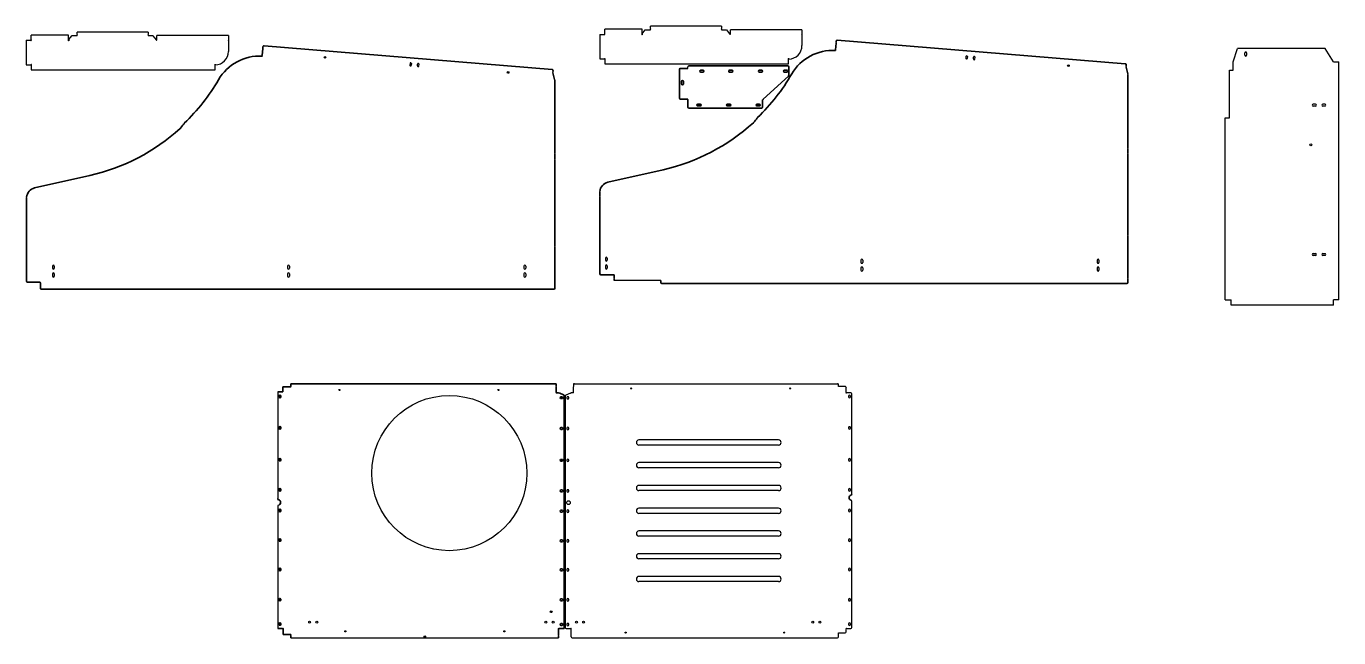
# Model space of a CAD drawing. Header units: millimetres. Extents: x 8168 to 21819, y -26546 to -22890.
# Drawn here: x 8168 to 14516, y -26142 to -23188 of the extents above; entities that cross this region are included whole.
import ezdxf

# ---------------------------------------------------------------- set-up
doc = ezdxf.new("R2010")
doc.units = ezdxf.units.MM
doc.layers.add('visible', color=7, linetype='Continuous', lineweight=35)

msp = doc.modelspace()

# ---------------------------------------------------------------- linework, layer by layer
at = {"color": 2, "linetype": 'Continuous', "lineweight": 25}
for p, q in [((8372.4, -23230.5), (8192, -23230.6)), ((8192, -23253.5), (8192, -23230.6)), ((8372.4, -23252.5), (8372.4, -23230.5)), ((8373.6, -23252.1), (8388.3, -23233.5)), ((8388.3, -23233.5), (8388.7, -23233.2)), ((8389.9, -23232.7), (8413.9, -23232.7)), ((8757, -23215.8), (8413.9, -23215.8)), ((8413.9, -23227.1), (8413.9, -23215.8)), ((8413.9, -23232.7), (8413.9, -23230.3)), ((8757, -23215.8), (8757, -23227.1)), ((8757, -23230.3), (8757, -23232.7)), ((8757, -23232.7), (8779.2, -23232.7)), ((8780.3, -23233.2), (8780.7, -23233.5)), ((8780.7, -23233.5), (8795.7, -23252.5)), ((9146, -23232.2), (8799.7, -23232.2)), ((8799.7, -23254.1), (8799.7, -23232.2)), ((9146, -23232.2), (9146, -23254.1)), ((10941.7, -23226.6), (10963.7, -23226.6)), ((10941.7, -23226.6), (10941.7, -23345.2)), ((10941.7, -23226.6), (10963.7, -23226.6)), ((10941.7, -23226.6), (10941.7, -23345.2)), ((11146.3, -23202.3), (10966, -23202.3)), ((10966, -23225.3), (10966, -23202.3)), ((11146.3, -23202.3), (10966, -23202.3)), ((10966, -23225.3), (10966, -23202.3)), ((11146.3, -23224.3), (11146.3, -23202.3)), ((11146.3, -23224.3), (11146.3, -23202.3)), ((11146.3, -23229.3), (11146.3, -23227.3)), ((11146.3, -23229.3), (11146.3, -23227.3)), ((11147.5, -23229.3), (11146.3, -23229.3)), ((11147.5, -23229.3), (11146.3, -23229.3)), ((11147.5, -23223.9), (11162.3, -23205.3)), ((11147.5, -23223.9), (11162.3, -23205.3)), ((11147.5, -23223.9), (11147.5, -23229.3)), ((11147.5, -23223.9), (11147.5, -23229.3)), ((11162.3, -23205.3), (11162.7, -23204.9)), ((11162.3, -23205.3), (11162.7, -23204.9)), ((11163.8, -23204.5), (11187.9, -23204.5)), ((11163.8, -23204.5), (11187.9, -23204.5)), ((11531, -23187.6), (11187.9, -23187.6)), ((11187.9, -23198.9), (11187.9, -23187.6)), ((11531, -23187.6), (11187.9, -23187.6)), ((11187.9, -23198.9), (11187.9, -23187.6)), ((11187.9, -23204.5), (11187.9, -23202.1)), ((11187.9, -23204.5), (11187.9, -23202.1)), ((11531, -23187.6), (11531, -23198.9)), ((11531, -23187.6), (11531, -23198.9)), ((11531, -23202.1), (11531, -23204.5)), ((11531, -23202.1), (11531, -23204.5)), ((11531, -23204.5), (11553.1, -23204.5)), ((11531, -23204.5), (11553.1, -23204.5)), ((11554.3, -23204.9), (11554.6, -23205.3)), ((11554.3, -23204.9), (11554.6, -23205.3)), ((11554.6, -23205.3), (11569.6, -23224.3)), ((11554.6, -23205.3), (11569.6, -23224.3)), ((11919.9, -23204), (11573.6, -23204)), ((11573.6, -23225.9), (11573.6, -23204)), ((11919.9, -23204), (11573.6, -23204)), ((11573.6, -23225.9), (11573.6, -23204)), ((11919.9, -23204), (11919.9, -23225.9)), ((11919.9, -23204), (11919.9, -23225.9)), ((11919.9, -23225.9), (11919.9, -23225.9)), ((11919.9, -23225.9), (11919.9, -23225.9)), ((11919.9, -23228.9), (11919.9, -23280.8)), ((11919.9, -23228.9), (11919.9, -23280.8)), ((8167.8, -23254.8), (8189.7, -23254.8)), ((8167.8, -23254.8), (8167.8, -23373.4)), ((8372.4, -23257.5), (8372.4, -23255.5)), ((8373.6, -23257.5), (8372.4, -23257.5)), ((8373.6, -23252.1), (8373.6, -23257.5)), ((9146, -23254.1), (9146, -23254.1)), ((9146, -23257.1), (9146, -23309)), ((10941.7, -23345.2), (10964.7, -23345.2)), ((10941.7, -23345.2), (10964.7, -23345.2)), ((10966, -23347.4), (10966, -23369.4)), ((10966, -23347.4), (10966, -23369.4)), ((11854.9, -23344.4), (11854.9, -23342.5)), ((11854.9, -23342.5), (11855.7, -23342.5)), ((11854.9, -23344.4), (11854.9, -23342.5)), ((11854.9, -23342.5), (11855.7, -23342.5)), ((11854.9, -23369.4), (11854.9, -23347.4)), ((11854.9, -23369.4), (11854.9, -23347.4)), ((11855.7, -23342.5), (11855.7, -23345.9)), ((11855.7, -23342.5), (11855.7, -23345.9)), ((8167.8, -23373.4), (8190.7, -23373.4)), ((8192, -23375.7), (8192, -23397.6)), ((8192, -23397.6), (9081, -23397.6)), ((9081, -23372.7), (9081, -23370.7)), ((9081, -23370.7), (9081.8, -23370.7)), ((9081, -23397.6), (9081, -23375.7)), ((9081.8, -23370.7), (9081.8, -23374.1)), ((10966, -23369.4), (11854.9, -23369.4)), ((10966, -23369.4), (11854.9, -23369.4))]:
    msp.add_line(p, q, dxfattribs=at)
at = {"color": 3}
for p, q in [((8413.9, -23227.1), (8415.5, -23228.7)), ((8415.5, -23228.7), (8413.9, -23230.3)), ((8757, -23227.1), (8755.4, -23228.7)), ((8755.4, -23228.7), (8757, -23230.3)), ((11187.9, -23198.9), (11189.5, -23200.5)), ((11187.9, -23198.9), (11189.5, -23200.5)), ((11189.5, -23200.5), (11187.9, -23202.1)), ((11189.5, -23200.5), (11187.9, -23202.1)), ((11531, -23198.9), (11529.4, -23200.5)), ((11531, -23198.9), (11529.4, -23200.5)), ((11529.4, -23200.5), (11531, -23202.1)), ((11529.4, -23200.5), (11531, -23202.1)), ((9313.5, -23295.8), (9311.9, -23297.1)), ((9312.2, -23294.2), (9313.5, -23295.8)), ((12086.3, -23268), (12084.7, -23269.3)), ((12085, -23266.4), (12086.3, -23268)), ((9309.1, -23331.4), (9310.7, -23330)), ((9310.7, -23330), (9309.4, -23328.5)), ((12081.9, -23303.6), (12083.5, -23302.2)), ((12083.5, -23302.2), (12082.1, -23300.7)), ((12720.4, -23334.4), (12719.1, -23342.8)), ((10031.1, -23367.9), (10029.8, -23376.3)), ((10715.2, -23409.5), (10713.6, -23410.8)), ((10713.6, -23410.8), (10715, -23412.5)), ((13488, -23381.7), (13486.4, -23383)), ((13486.4, -23383), (13487.7, -23384.7)), ((13496.4, -23417), (13495.3, -23418.3)), ((13495.3, -23418.3), (13496.6, -23419.9)), ((10723.6, -23444.8), (10722.5, -23446.1)), ((10722.5, -23446.1), (10723.9, -23447.7)), ((8914.9, -23680.5), (8912.1, -23681.2)), ((8914.5, -23679.5), (8914.9, -23680.5)), ((8932.9, -23657.4), (8930.6, -23658.5)), ((8932.4, -23656.1), (8932.9, -23657.4)), ((11687.7, -23652.7), (11684.9, -23653.4)), ((11687.3, -23651.7), (11687.7, -23652.7)), ((11705.7, -23629.6), (11703.3, -23630.7)), ((11705.2, -23628.3), (11705.7, -23629.6)), ((10723.8, -23803.1), (10722.3, -23804.5)), ((10722.3, -23804.5), (10723.8, -23806.1)), ((13496.6, -23775.3), (13495.1, -23776.7)), ((13495.1, -23776.7), (13496.6, -23778.3)), ((13496.6, -23799.9), (13495.1, -23801.3)), ((13495.1, -23801.3), (13496.7, -23802.9)), ((10723.8, -23827.7), (10722.4, -23829.1)), ((10722.4, -23829.1), (10723.9, -23830.7)), ((10942.3, -23989.1), (10943.9, -23987.7)), ((10943.9, -23987.7), (10942.4, -23986.1)), ((8168.9, -24041.4), (8170.5, -24040)), ((8170.5, -24040), (8169, -24038.4)), ((8169.5, -24016.9), (8171.1, -24015.5)), ((8171.1, -24015.5), (8169.6, -24013.9)), ((10941.7, -24013.6), (10943.2, -24012.2)), ((10943.2, -24012.2), (10941.8, -24010.6)), ((10723.9, -24223.8), (10722.4, -24225.2)), ((10722.4, -24225.2), (10723.9, -24226.8)), ((10723.9, -24248.4), (10722.4, -24249.8)), ((10722.4, -24249.8), (10723.9, -24251.4)), ((13496.7, -24196), (13495.2, -24197.4)), ((13495.2, -24197.4), (13496.7, -24199)), ((13496.7, -24220.6), (13495.2, -24222)), ((13495.2, -24222), (13496.7, -24223.6)), ((8238.4, -24434.7), (8236.9, -24433.2)), ((8236.9, -24436.2), (8238.4, -24434.7)), ((10722.4, -24434.7), (10723.9, -24433.2)), ((10723.9, -24436.2), (10722.4, -24434.7)), ((13495.2, -24406.9), (13496.7, -24405.4)), ((13496.7, -24408.4), (13495.2, -24406.9))]:
    msp.add_line(p, q, dxfattribs=at)
for p, q in [((14006.5, -23360.1), (14026.5, -23295.1)), ((14451.5, -23295.1), (14026.5, -23295.1)), ((14491.5, -23360.1), (14451.5, -23295.1)), ((14006.5, -23400.1), (14006.5, -23360.1)), ((14491.5, -23360.1), (14516.5, -23360.1)), ((14516.5, -24510.1), (14516.5, -23360.1)), ((11368.2, -23390.9), (11368.2, -23382.9)), ((11854.2, -23390.9), (11855.7, -23389.4)), ((11854.2, -23390.9), (11855.7, -23392.4)), ((13988.5, -23630.1), (13988.5, -23400.1)), ((13988.5, -23400.1), (14006.5, -23400.1)), ((11368.7, -23540.9), (11370.2, -23542.4)), ((11370.2, -23542.4), (11368.7, -23543.9)), ((11731.8, -23541.3), (11729.3, -23542.4)), ((11729.3, -23542.4), (11729.8, -23543.5)), ((13966.5, -24510.1), (13966.5, -23630.1)), ((13966.5, -23630.1), (13988.5, -23630.1)), ((10969.2, -24307.5), (10969.2, -24318.5)), ((10969.2, -24307.5), (10969.2, -24318.5)), ((10978.2, -24307.5), (10978.2, -24318.5)), ((10978.2, -24307.5), (10978.2, -24318.5)), ((8294.4, -24346.2), (8294.4, -24357.2)), ((8303.4, -24346.2), (8303.4, -24357.2)), ((9431.9, -24346.2), (9431.9, -24357.2)), ((9440.9, -24346.2), (9440.9, -24357.2)), ((10574.9, -24346.2), (10574.9, -24357.2)), ((10583.9, -24346.2), (10583.9, -24357.2)), ((10969.2, -24345.5), (10969.2, -24356.5)), ((10969.2, -24345.5), (10969.2, -24356.5)), ((10978.2, -24345.5), (10978.2, -24356.5)), ((10978.2, -24345.5), (10978.2, -24356.5)), ((12204.7, -24317.5), (12204.7, -24328.5)), ((12204.7, -24317.5), (12204.7, -24328.5)), ((12204.7, -24355.5), (12204.7, -24366.5)), ((12204.7, -24355.5), (12204.7, -24366.5)), ((12213.7, -24317.5), (12213.7, -24328.5)), ((12213.7, -24317.5), (12213.7, -24328.5)), ((12213.7, -24355.5), (12213.7, -24366.5)), ((12213.7, -24355.5), (12213.7, -24366.5)), ((13347.7, -24317.5), (13347.7, -24328.5)), ((13347.7, -24317.5), (13347.7, -24328.5)), ((13347.7, -24355.5), (13347.7, -24366.5)), ((13347.7, -24355.5), (13347.7, -24366.5)), ((13356.7, -24317.5), (13356.7, -24328.5)), ((13356.7, -24317.5), (13356.7, -24328.5)), ((13356.7, -24355.5), (13356.7, -24366.5)), ((13356.7, -24355.5), (13356.7, -24366.5)), ((8294.4, -24384.2), (8294.4, -24395.2)), ((8303.4, -24384.2), (8303.4, -24395.2)), ((9431.9, -24384.2), (9431.9, -24395.2)), ((9440.9, -24384.2), (9440.9, -24395.2)), ((10574.9, -24384.2), (10574.9, -24395.2)), ((10583.9, -24384.2), (10583.9, -24395.2)), ((11013.2, -24406.8), (11011.7, -24405.3)), ((11011.7, -24408.3), (11013.2, -24406.8)), ((11236.7, -24415.5), (11011.7, -24415.5)), ((13966.5, -24510.1), (13996.5, -24510.1)), ((13996.5, -24535.1), (13996.5, -24510.1)), ((14491.5, -24535.1), (13996.5, -24535.1)), ((14516.5, -24510.1), (14491.5, -24510.1)), ((14491.5, -24535.1), (14491.5, -24510.1)), ((9447, -24926.3), (9448.5, -24927.8)), ((9448.5, -24927.8), (9447, -24929.3)), ((10731.5, -24926.3), (10730, -24927.8)), ((10730, -24927.8), (10731.5, -24929.3)), ((10814.1, -24919.8), (10814.1, -24925.7)), ((10814.1, -24925.7), (10814.5, -24926.1)), ((10814.5, -24929.6), (10814.1, -24930)), ((10814.1, -24959), (10814.1, -24930)), ((10814.5, -24926.1), (10816.6, -24927.8)), ((10816.6, -24927.8), (10814.5, -24929.6)), ((10819.1, -24914.8), (12091.1, -24914.8)), ((12096.1, -24927.8), (12096.1, -24919.8)), ((12129.1, -24927.8), (12096.1, -24927.8)), ((12130.2, -24927.9), (12129.1, -24927.8)), ((12134.1, -24955.7), (12134.1, -24932.8)), ((9384.1, -24953.9), (9384.1, -25469.9)), ((10731.5, -24955.3), (10730, -24956.8)), ((10730, -24956.8), (10731.5, -24958.3)), ((10744.2, -24960.4), (10742.7, -24958.9)), ((10745.6, -24959.6), (10744.2, -24960.4)), ((10775.2, -24974.9), (10775.2, -26093.5)), ((10800, -24960.2), (10778.1, -24970.4)), ((10783.1, -24981.2), (10783.1, -24984.2)), ((10792.1, -24984.2), (10792.1, -24981.2)), ((10801.9, -24961.5), (10800, -24960.2)), ((10803.5, -24959.2), (10801.9, -24961.5)), ((10814.1, -24959), (10803.5, -24959)), ((10803.5, -24959), (10803.5, -24959.2)), ((12134.1, -24955.7), (12130.9, -24956.8)), ((12130.9, -24956.8), (12134.1, -24959.2)), ((12135.8, -24961.1), (12134.1, -24959.2)), ((12137.5, -24959.2), (12135.8, -24961.1)), ((12156.3, -24959.2), (12137.5, -24959.2)), ((12145.9, -24975.2), (12145.9, -24978.2)), ((12154.9, -24978.2), (12154.9, -24975.2)), ((12161.3, -25448.3), (12161.3, -24964.2)), ((10783.1, -25129.6), (10783.1, -25132.6)), ((10792.1, -25132.6), (10792.1, -25129.6)), ((12145.9, -25127.2), (12145.9, -25130.2)), ((12154.9, -25130.2), (12154.9, -25127.2)), ((11806.7, -25186.5), (11131.7, -25186.5)), ((11806.7, -25211.5), (11131.7, -25211.5)), ((10783.1, -25283.6), (10783.1, -25286.6)), ((10792.1, -25286.6), (10792.1, -25283.6)), ((11806.7, -25296.4), (11131.7, -25296.4)), ((11806.7, -25321.4), (11131.7, -25321.4)), ((12145.9, -25281.2), (12145.9, -25284.2)), ((12154.9, -25284.2), (12154.9, -25281.2)), ((10783.1, -25431.6), (10783.1, -25434.6)), ((10792.1, -25434.6), (10792.1, -25431.6)), ((11806.7, -25406.4), (11131.7, -25406.4)), ((11806.7, -25431.4), (11131.7, -25431.4)), ((12145.9, -25426.2), (12145.9, -25429.2)), ((12154.9, -25429.2), (12154.9, -25426.2)), ((9384.1, -25508), (9384.1, -26098.2)), ((11806.7, -25516.4), (11131.7, -25516.4)), ((12161.3, -26093.5), (12161.3, -25482.1)), ((10783.1, -25529.6), (10783.1, -25532.6)), ((10792.1, -25532.6), (10792.1, -25529.6)), ((11806.7, -25541.4), (11131.7, -25541.4)), ((12145.9, -25526.2), (12145.9, -25529.2)), ((12154.9, -25529.2), (12154.9, -25526.2)), ((11806.7, -25626.3), (11131.7, -25626.3)), ((10783.1, -25672.6), (10783.1, -25675.6)), ((10792.1, -25675.6), (10792.1, -25672.6)), ((11806.7, -25651.3), (11131.7, -25651.3)), ((12145.9, -25669.2), (12145.9, -25672.2)), ((12154.9, -25672.2), (12154.9, -25669.2)), ((11806.7, -25736.3), (11131.7, -25736.3)), ((11806.7, -25761.3), (11131.7, -25761.3)), ((10783.1, -25812.6), (10783.1, -25815.6)), ((10792.1, -25815.6), (10792.1, -25812.6)), ((12145.9, -25811.2), (12145.9, -25814.2)), ((12154.9, -25814.2), (12154.9, -25811.2)), ((11806.7, -25846.3), (11131.7, -25846.3)), ((11806.7, -25871.3), (11131.7, -25871.3)), ((10783.1, -25957.6), (10783.1, -25960.6)), ((10792.1, -25960.6), (10792.1, -25957.6)), ((12145.9, -25957.2), (12145.9, -25960.2)), ((12154.9, -25960.2), (12154.9, -25957.2)), ((10783.1, -26077.6), (10783.1, -26080.6)), ((10792.1, -26080.6), (10792.1, -26077.6)), ((12145.9, -26075.2), (12145.9, -26078.2)), ((12154.9, -26078.2), (12154.9, -26075.2)), ((9409.1, -26096.7), (9407.6, -26098.2)), ((9409.1, -26096.7), (9410.6, -26098.2)), ((9411, -26098.8), (9412.5, -26100.3)), ((9412.5, -26100.3), (9411, -26101.8)), ((9447, -26127.9), (9448.5, -26129.4)), ((9448.5, -26129.4), (9447, -26130.9)), ((9447, -26142.4), (10742.1, -26142.4)), ((10742.1, -26098.8), (10740.6, -26100.3)), ((10740.6, -26100.3), (10742.1, -26101.8)), ((10742.1, -26127.9), (10740.6, -26129.4)), ((10740.6, -26129.4), (10742.1, -26130.9)), ((10744.2, -26096.7), (10742.7, -26098.2)), ((10744.2, -26096.7), (10745.7, -26098.2)), ((10780.2, -26098.5), (10800, -26098.5)), ((10801.7, -26096), (10800, -26098.5)), ((10803.5, -26098.5), (10801.7, -26096)), ((10803.5, -26137.4), (10803.5, -26098.5)), ((10808.5, -26142.4), (12091.1, -26142.4)), ((12096.1, -26119.3), (12129.1, -26119.3)), ((12096.1, -26137.4), (12096.1, -26119.3)), ((12134.1, -26098.5), (12132.4, -26100.3)), ((12132.4, -26100.3), (12134.1, -26101.9)), ((12134.1, -26098.5), (12135.8, -26095.7)), ((12134.1, -26114.3), (12134.1, -26101.9)), ((12135.8, -26095.7), (12138.4, -26098.5)), ((12138.4, -26098.5), (12156.3, -26098.5))]:
    msp.add_line(p, q)
at = {"color": 2}
for p, q in [((12713.4, -23333.6), (12712.1, -23342)), ((12749.1, -23345), (12750.4, -23336.6)), ((12756.1, -23345.9), (12757.3, -23337.5)), ((10024.1, -23367.1), (10022.8, -23375.5)), ((10059.7, -23378.8), (10061, -23370.4)), ((10066.7, -23379.6), (10067.9, -23371.2))]:
    msp.add_line(p, q, dxfattribs=at)
for points in [[(14062, -23327.6), (14062, -23316.6)], [(14071, -23316.6), (14071, -23327.6)], [(14404, -23564.6), (14393, -23564.6)], [(14404, -23573.6), (14393, -23573.6)], [(14450, -23564.6), (14439, -23564.6)], [(14450, -23573.6), (14439, -23573.6)], [(14393, -24285.6), (14404, -24285.6)], [(14404, -24294.6), (14393, -24294.6)], [(14439, -24285.6), (14450, -24285.6)], [(14450, -24294.6), (14439, -24294.6)]]:
    msp.add_lwpolyline(points)
at = {"color": 3}
for centre in [(9612.8, -23338), (10498.7, -23410.9), (13209, -23378.2)]:
    msp.add_circle(centre, 4, dxfattribs=at)
for centre, radius in [((14381.5, -23760.1), 4.5), ((9682.6, -24945.2), 2.5), ((10451.6, -24945.2), 2.5), ((11093.9, -24937.4), 2.5), ((11862.9, -24937.4), 2.5), ((10214.2, -25346.8), 375), ((9538.5, -26066.8), 4.5), ((9573.5, -26066.8), 4.5), ((10681.5, -26066.8), 4.5), ((10716.5, -26066.8), 4.5), ((10829, -26067.1), 4.5), ((10864, -26067.1), 4.5), ((11972, -26067.1), 4.5), ((12007, -26067.1), 4.5), ((9711.3, -26111.4), 2.5), ((10095.8, -26137.9), 4), ((10480.3, -26111.4), 2.5), ((11834.2, -26117.6), 2.5)]:
    msp.add_circle(centre, radius)
at = {"linetype": 'Continuous'}
for centre, radius in [((10790.3, -25489.8), 9), ((10706.5, -26016.8), 4.5), ((11067.1, -26117.6), 2.5)]:
    msp.add_circle(centre, radius, dxfattribs=at)
at = {"color": 2}
for centre, radius, start, end in [((10965.2, -23226.6), 1.5, 180.00114, 58.78623), ((10965.2, -23226.6), 1.5, 180.00114, 58.78623), ((11146.3, -23225.8), 1.5, 90.00645, 270.00645), ((11146.3, -23225.8), 1.5, 90.00645, 270.00645), ((11919.9, -23227.4), 1.5, 89.99924, 270.07738), ((11919.9, -23227.4), 1.5, 89.99924, 270.07738), ((8191.2, -23254.8), 1.5, 180.00114, 58.78623), ((8372.4, -23254), 1.5, 90.00645, 270.00645), ((9146, -23255.6), 1.5, 89.99924, 270.07738), ((10966, -23345.9), 1.5, 270, 148.78207), ((10966, -23345.9), 1.5, 270, 148.78207), ((11854.9, -23345.9), 1.5, 90, 270), ((11854.9, -23345.9), 1.5, 90, 270), ((12715.6, -23342.4), 3.5, 173.28268, 353.28268), ((12716.9, -23334), 3.5, 353.28268, 173.28268), ((12752.6, -23345.5), 3.5, 173.28268, 353.28268), ((12753.9, -23337.1), 3.5, 353.28268, 173.28268), ((8192, -23374.2), 1.5, 270, 148.78207), ((9081, -23374.2), 1.5, 90, 270), ((10026.3, -23375.9), 3.5, 173.28268, 353.28268), ((10027.6, -23367.5), 3.5, 353.28268, 173.28268), ((10063.2, -23379.2), 3.5, 173.28268, 353.28268), ((10064.5, -23370.8), 3.5, 353.28268, 173.28268)]:
    msp.add_arc(centre, radius, start, end, dxfattribs=at)
at = {"color": 2, "linetype": 'Continuous', "lineweight": 25}
for centre, radius, start, end in [((11573.7, -23220.5), 5.41, 246.82061, 264.06282), ((11573.7, -23220.5), 5.41, 246.82061, 264.06282), ((11573.5, -23222.3), 3.64, 264.06282, 271.2751), ((11573.5, -23222.3), 3.64, 264.06282, 271.2751), ((8799.8, -23248.7), 5.41, 246.82061, 264.06282), ((8799.6, -23250.5), 3.64, 264.06282, 271.2751), ((11854.9, -23280.9), 65, 270.7052, 0.03831), ((11854.9, -23280.9), 65, 270.7052, 0.03831), ((9081, -23309.1), 65, 270.7052, 0.03831)]:
    msp.add_arc(centre, radius, start, end, dxfattribs=at)
for centre, radius, start, end in [((14066.5, -23316.6), 4.5, 0, 180), ((14066.5, -23327.6), 4.5, 180, 0), ((11368.2, -23390.9), 1.5, 180, 180), ((11372.2, -23382.9), 4, 90, 180), ((14393, -23569.1), 4.5, 90, 270), ((14404, -23569.1), 4.5, 270, 90), ((14439, -23569.1), 4.5, 90, 270), ((14450, -23569.1), 4.5, 270, 90), ((10973.7, -24307.5), 4.5, 0, 180), ((10973.7, -24307.5), 4.5, 0, 180), ((12209.2, -24317.5), 4.5, 0, 180), ((12209.2, -24317.5), 4.5, 0, 180), ((13352.2, -24317.5), 4.5, 0, 180), ((13352.2, -24317.5), 4.5, 0, 180), ((14393, -24290.1), 4.5, 90, 270), ((14404, -24290.1), 4.5, 270, 90), ((14439, -24290.1), 4.5, 90, 270), ((14450, -24290.1), 4.5, 270, 90), ((8298.9, -24346.2), 4.5, 0, 180), ((8298.9, -24357.2), 4.5, 180, 0), ((9436.4, -24346.2), 4.5, 0, 180), ((9436.4, -24357.2), 4.5, 180, 0), ((10579.4, -24346.2), 4.5, 0, 180), ((10579.4, -24357.2), 4.5, 180, 0), ((10973.7, -24318.5), 4.5, 180, 0), ((10973.7, -24318.5), 4.5, 180, 0), ((10973.7, -24345.5), 4.5, 0, 180), ((10973.7, -24345.5), 4.5, 0, 180), ((10973.7, -24356.5), 4.5, 180, 0), ((10973.7, -24356.5), 4.5, 180, 0), ((12209.2, -24328.5), 4.5, 180, 0), ((12209.2, -24328.5), 4.5, 180, 0), ((12209.2, -24355.5), 4.5, 0, 180), ((12209.2, -24355.5), 4.5, 0, 180), ((12209.2, -24366.5), 4.5, 180, 0), ((12209.2, -24366.5), 4.5, 180, 0), ((13352.2, -24328.5), 4.5, 180, 0), ((13352.2, -24328.5), 4.5, 180, 0), ((13352.2, -24355.5), 4.5, 0, 180), ((13352.2, -24355.5), 4.5, 0, 180), ((13352.2, -24366.5), 4.5, 180, 0), ((13352.2, -24366.5), 4.5, 180, 0), ((8298.9, -24384.2), 4.5, 0, 180), ((8298.9, -24395.2), 4.5, 180, 0), ((9436.4, -24384.2), 4.5, 0, 180), ((9436.4, -24395.2), 4.5, 180, 0), ((10579.4, -24384.2), 4.5, 0, 180), ((10579.4, -24395.2), 4.5, 180, 0), ((11234.7, -24417.5), 2, 0, 90), ((10819.1, -24919.8), 5, 90, 180), ((12091.1, -24919.8), 5, 0, 90), ((10780.2, -24974.9), 5, 115, 180), ((10787.6, -24981.2), 4.5, 0, 180), ((10787.6, -24984.2), 4.5, 180, 0), ((12150.4, -24975.2), 4.5, 0, 180), ((12150.4, -24978.2), 4.5, 180, 0), ((12156.3, -24964.2), 5, 0, 90), ((10787.6, -25129.6), 4.5, 0, 180), ((10787.6, -25132.6), 4.5, 180, 0), ((12150.4, -25127.2), 4.5, 0, 180), ((12150.4, -25130.2), 4.5, 180, 0), ((11131.7, -25199), 12.5, 90, 270), ((11806.7, -25199), 12.5, 270, 90), ((10787.6, -25283.6), 4.5, 0, 180), ((10787.6, -25286.6), 4.5, 180, 0), ((11131.7, -25308.9), 12.5, 90, 270), ((11806.7, -25308.9), 12.5, 270, 90), ((12150.4, -25281.2), 4.5, 0, 180), ((12150.4, -25284.2), 4.5, 180, 0), ((10787.6, -25431.6), 4.5, 0, 180), ((10787.6, -25434.6), 4.5, 180, 0), ((11131.7, -25418.9), 12.5, 90, 270), ((11806.7, -25418.9), 12.5, 270, 90), ((12150.4, -25426.2), 4.5, 0, 180), ((12150.4, -25429.2), 4.5, 180, 0), ((9391.1, -25508), 7, 108.05923, 180), ((11131.7, -25528.9), 12.5, 90, 270), ((11806.7, -25528.9), 12.5, 270, 90), ((12150.4, -25526.2), 4.5, 0, 180), ((12154.7, -25484.2), 7, 17.74903, 71.94077), ((10787.6, -25529.6), 4.5, 0, 180), ((10787.6, -25532.6), 4.5, 180, 0), ((12150.4, -25529.2), 4.5, 180, 0), ((11131.7, -25638.8), 12.5, 90, 270), ((11806.7, -25638.8), 12.5, 270, 90), ((10787.6, -25672.6), 4.5, 0, 180), ((10787.6, -25675.6), 4.5, 180, 0), ((12150.4, -25669.2), 4.5, 0, 180), ((12150.4, -25672.2), 4.5, 180, 0), ((11131.7, -25748.8), 12.5, 90, 270), ((11806.7, -25748.8), 12.5, 270, 90), ((10787.6, -25812.6), 4.5, 0, 180), ((10787.6, -25815.6), 4.5, 180, 0), ((12150.4, -25811.2), 4.5, 0, 180), ((12150.4, -25814.2), 4.5, 180, 0), ((11131.7, -25858.8), 12.5, 90, 270), ((11806.7, -25858.8), 12.5, 270, 90), ((10787.6, -25957.6), 4.5, 0, 180), ((10787.6, -25960.6), 4.5, 180, 0), ((12150.4, -25957.2), 4.5, 0, 180), ((12150.4, -25960.2), 4.5, 180, 0), ((10787.6, -26077.6), 4.5, 0, 180), ((10787.6, -26080.6), 4.5, 180, 0), ((12150.4, -26075.2), 4.5, 0, 180), ((12150.4, -26078.2), 4.5, 180, 0), ((10780.2, -26093.5), 5, 180, 270), ((10808.5, -26137.4), 5, 180, 270), ((12091.1, -26137.4), 5, 270, 0), ((12129.1, -26114.3), 5, 270, 0), ((12156.3, -26093.5), 5, 270, 0)]:
    msp.add_arc(centre, radius, start, end)
at = {"extrusion": (2.17044e-28, 3.54452e-12, -1)}
msp.add_ellipse((12129.1, -24932.8), major_axis=(0, 5), ratio=0.999296, start_param=0.219548, end_param=1.570796, dxfattribs=at)
at = {"color": 2, "linetype": 'Continuous', "lineweight": 25}
for points in [[(8388.7, -23233.2), (8388.9, -23233), (8389.1, -23232.9), (8389.3, -23232.8)], [(8389.3, -23232.8), (8389.5, -23232.7), (8389.7, -23232.7), (8389.9, -23232.7)], [(8779.2, -23232.7), (8779.4, -23232.7), (8779.7, -23232.7), (8779.9, -23232.8)], [(8779.9, -23232.8), (8780, -23232.9), (8780.2, -23233), (8780.3, -23233.2)], [(11162.7, -23204.9), (11162.9, -23204.8), (11163.1, -23204.7), (11163.3, -23204.6)], [(11162.7, -23204.9), (11162.9, -23204.8), (11163.1, -23204.7), (11163.3, -23204.6)], [(11163.3, -23204.6), (11163.5, -23204.5), (11163.7, -23204.5), (11163.8, -23204.5)], [(11163.3, -23204.6), (11163.5, -23204.5), (11163.7, -23204.5), (11163.8, -23204.5)], [(11553.1, -23204.5), (11553.4, -23204.5), (11553.6, -23204.5), (11553.8, -23204.6)], [(11553.1, -23204.5), (11553.4, -23204.5), (11553.6, -23204.5), (11553.8, -23204.6)], [(11553.8, -23204.6), (11554, -23204.7), (11554.1, -23204.8), (11554.3, -23204.9)], [(11553.8, -23204.6), (11554, -23204.7), (11554.1, -23204.8), (11554.3, -23204.9)], [(11569.6, -23224.3), (11569.8, -23224.4), (11569.9, -23224.5), (11570, -23224.6)], [(11569.6, -23224.3), (11569.8, -23224.4), (11569.9, -23224.5), (11570, -23224.6)], [(11570, -23224.6), (11570.5, -23224.9), (11571, -23225.3), (11571.6, -23225.5)], [(11570, -23224.6), (11570.5, -23224.9), (11571, -23225.3), (11571.6, -23225.5)], [(8795.7, -23252.5), (8795.8, -23252.6), (8795.9, -23252.7), (8796, -23252.8)], [(8796, -23252.8), (8796.5, -23253.2), (8797.1, -23253.5), (8797.6, -23253.7)]]:
    msp.add_open_spline(points, degree=3, dxfattribs=at)
at = {"layer": 'visible', "color": 3, "linetype": 'Continuous'}
for p, q in [((9309.4, -23327.8), (9311.9, -23297.1)), ((9312.8, -23286.8), (9312.2, -23294.2)), ((10711.2, -23396.7), (9318.2, -23282.2)), ((12082.1, -23300.7), (12084.7, -23269.3)), ((12085.6, -23259), (12085, -23266.4)), ((13484, -23368.9), (12091, -23254.4)), ((9309.1, -23332), (9309.1, -23331.4)), ((9309.4, -23328.5), (9309.4, -23327.8)), ((12081.9, -23304.2), (12081.9, -23303.6)), ((12082.1, -23300.7), (12082.2, -23300)), ((10715, -23412.5), (10714.9, -23413.1)), ((10723.6, -23444.8), (10714.9, -23413.1)), ((10715.3, -23408.9), (10715.2, -23409.5)), ((10715.3, -23408.9), (10715.8, -23402.1)), ((13487.7, -23384.7), (13487.7, -23385.3)), ((13496.4, -23417), (13487.7, -23385.3)), ((13488, -23381.1), (13488.6, -23374.3)), ((13488, -23381.1), (13488, -23381.7)), ((13496.6, -23419.9), (13496.6, -23420.5)), ((13496.6, -23775.3), (13496.6, -23420.5)), ((10723.9, -23447.7), (10723.8, -23448.3)), ((10723.8, -23803.1), (10723.8, -23448.3)), ((10723.8, -23827.7), (10723.8, -23806.1)), ((13496.6, -23799.9), (13496.6, -23778.3)), ((13496.7, -24196), (13496.7, -23802.9)), ((10723.9, -24223.8), (10723.9, -23830.7)), ((8208.4, -23969.1), (8475.4, -23908.6)), ((10981.2, -23941.3), (11248.2, -23880.8)), ((10941.8, -24010.6), (10942.3, -23989.9)), ((10942.3, -23989.1), (10942.3, -23989.1)), ((10942.3, -23989.9), (10942.3, -23989.1)), ((8168.9, -24419.7), (8168.9, -24041.4)), ((8169, -24038.4), (8169.5, -24017.7)), ((8169.5, -24016.9), (8169.5, -24016.9)), ((8169.5, -24017.7), (8169.5, -24016.9)), ((10941.7, -24383), (10941.7, -24013.6)), ((10723.9, -24248.4), (10723.9, -24226.8)), ((10723.9, -24251.4), (10723.9, -24433.2)), ((13496.7, -24220.6), (13496.7, -24199)), ((13496.7, -24223.6), (13496.7, -24405.4)), ((8173.9, -24424.7), (8231.9, -24424.7)), ((8236.9, -24429.7), (8236.9, -24433.2)), ((8236.9, -24429.7), (8236.9, -24433.2)), ((8236.9, -24436.2), (8236.9, -24453.8)), ((10723.9, -24436.2), (10723.9, -24453.8)), ((11241.7, -24431), (13491.7, -24431)), ((13496.7, -24408.4), (13496.7, -24426)), ((8241.9, -24458.8), (10718.9, -24458.8))]:
    msp.add_line(p, q, dxfattribs=at)
at = {"layer": 'visible', "linetype": 'Continuous'}
for p, q in [((11327.5, -23535.3), (11327.5, -23395.9)), ((11332.5, -23390.9), (11368.2, -23390.9)), ((11372.2, -23378.9), (11851.7, -23378.9)), ((11430, -23400.4), (11441, -23400.4)), ((11441, -23409.4), (11430, -23409.4)), ((11570, -23400.4), (11581, -23400.4)), ((11581, -23409.4), (11570, -23409.4)), ((11714, -23400.4), (11725, -23400.4)), ((11725, -23409.4), (11714, -23409.4)), ((11835.2, -23400.4), (11846.2, -23400.4)), ((11846.2, -23409.4), (11835.2, -23409.4)), ((11855.7, -23382.9), (11855.7, -23389.4)), ((11855.7, -23382.9), (11855.7, -23389.4)), ((11855.7, -23392.4), (11855.7, -23424.6)), ((11337.5, -23465.4), (11337.5, -23454.4)), ((11346.5, -23454.4), (11346.5, -23465.4)), ((11854.1, -23428.3), (11732.6, -23540.3)), ((11332.5, -23540.3), (11368.7, -23540.3)), ((11368.7, -23540.3), (11368.7, -23540.9)), ((11368.7, -23540.9), (11368.7, -23540.3)), ((11368.7, -23543.9), (11368.7, -23578.1)), ((11729, -23544.5), (11728.7, -23544.9)), ((11728.7, -23544.9), (11728.7, -23578.1)), ((11729.8, -23543.5), (11729, -23544.5)), ((11731.8, -23541.3), (11732.6, -23540.3)), ((11723.7, -23583.1), (11373.7, -23583.1)), ((11416.7, -23563.6), (11427.7, -23563.6)), ((11427.7, -23572.6), (11416.7, -23572.6)), ((11571.2, -23563.6), (11560.2, -23563.6)), ((11560.2, -23572.6), (11571.2, -23572.6)), ((11702.7, -23563.6), (11713.7, -23563.6)), ((11713.7, -23572.6), (11702.7, -23572.6)), ((10946.7, -24388), (11009.7, -24388)), ((11011.7, -24390), (11011.7, -24405.3)), ((11011.7, -24408.3), (11011.7, -24415.5)), ((11011.7, -24408.3), (11011.7, -24415.5)), ((11236.7, -24415.5), (11236.7, -24426)), ((9409, -24953.9), (9409, -24929.8)), ((9409, -24929.8), (9447, -24929.8)), ((9447, -24914.8), (10731.5, -24914.8)), ((9447, -24926.3), (9447, -24914.8)), ((9447, -24929.8), (9447, -24929.3)), ((10731.5, -24914.8), (10731.5, -24926.3)), ((10731.5, -24929.3), (10731.5, -24955.3)), ((9409, -24953.9), (9384.1, -24953.9)), ((9390.6, -24977.9), (9390.6, -24974.9)), ((9399.6, -24974.9), (9399.6, -24977.9)), ((10731.5, -24958.3), (10731.5, -24958.9)), ((10742.7, -24958.9), (10731.5, -24958.9)), ((10745.6, -24959.6), (10769.2, -24970.6)), ((10755.2, -24977.9), (10758.2, -24977.9)), ((10758.2, -24986.9), (10755.2, -24986.9)), ((10769.2, -24970.6), (10769.2, -26098.2)), ((9390.6, -25129.9), (9390.6, -25126.9)), ((9399.6, -25126.9), (9399.6, -25129.9)), ((10755.2, -25126.4), (10758.2, -25126.4)), ((10758.2, -25135.4), (10755.2, -25135.4)), ((9390.6, -25283.9), (9390.6, -25280.9)), ((9399.6, -25280.9), (9399.6, -25283.9)), ((10755.2, -25280.4), (10758.2, -25280.4)), ((10758.2, -25289.4), (10755.2, -25289.4)), ((9390.6, -25428.9), (9390.6, -25425.9)), ((9399.6, -25425.9), (9399.6, -25428.9)), ((10755.2, -25428.4), (10758.2, -25428.4)), ((10758.2, -25437.4), (10755.2, -25437.4)), ((9390.6, -25528.9), (9390.6, -25525.9)), ((9399.6, -25525.9), (9399.6, -25528.9)), ((10755.2, -25526.4), (10758.2, -25526.4)), ((10758.2, -25535.4), (10755.2, -25535.4)), ((9390.6, -25671.9), (9390.6, -25668.9)), ((9399.6, -25668.9), (9399.6, -25671.9)), ((10755.2, -25669.4), (10758.2, -25669.4)), ((10758.2, -25678.4), (10755.2, -25678.4)), ((9390.6, -25813.9), (9390.6, -25810.9)), ((9399.6, -25810.9), (9399.6, -25813.9)), ((10755.2, -25809.4), (10758.2, -25809.4)), ((10758.2, -25818.4), (10755.2, -25818.4)), ((9390.6, -25959.9), (9390.6, -25956.9)), ((9399.6, -25956.9), (9399.6, -25959.9)), ((10755.2, -25954.4), (10758.2, -25954.4)), ((10758.2, -25963.4), (10755.2, -25963.4)), ((9390.6, -26077.9), (9390.6, -26074.9)), ((9399.6, -26074.9), (9399.6, -26077.9)), ((10755.2, -26074.4), (10758.2, -26074.4)), ((10758.2, -26083.4), (10755.2, -26083.4)), ((9384.1, -26098.2), (9407.6, -26098.2)), ((9410.6, -26098.2), (9411, -26098.2)), ((9411, -26098.8), (9411, -26098.2)), ((9411, -26127.3), (9411, -26101.8)), ((9447, -26127.3), (9411, -26127.3)), ((9447, -26127.9), (9447, -26127.3)), ((9447, -26142.4), (9447, -26130.9)), ((10742.1, -26098.8), (10742.1, -26098.2)), ((10742.7, -26098.2), (10742.1, -26098.2)), ((10742.1, -26127.9), (10742.1, -26101.8)), ((10742.1, -26142.4), (10742.1, -26130.9)), ((10769.2, -26098.2), (10745.7, -26098.2))]:
    msp.add_line(p, q, dxfattribs=at)
at = {"layer": 'visible', "color": 3, "linetype": 'Continuous'}
for centre, radius, start, end in [((9317.8, -23287.2), 5, 85.30132, 175.30132), ((12090.6, -23259.4), 5, 85.30132, 175.30132), ((9296.5, -23561.7), 230, 86.87745, 149.76201), ((12069.3, -23533.9), 230, 86.87745, 149.76201), ((10710.8, -23401.7), 5, 355.30132, 85.30132), ((11035.2, -22931.1), 967, 313.857, 329.76201), ((13483.6, -23373.9), 5, 355.30132, 85.30132), ((8262.4, -22958.9), 967, 313.857, 329.76201), ((7879.3, -22871.9), 1312.9, 322.04352, 323.19457), ((11034.6, -22937.7), 967, 282.75822, 312.25561), ((10652.1, -22844.1), 1312.9, 322.04352, 323.19457), ((8261.9, -22965.5), 967, 282.75822, 312.25561), ((8219.5, -24017.8), 50, 102.75822, 175.45564), ((10992.3, -23990), 50, 102.75822, 175.45564), ((8173.9, -24419.7), 5, 180, 270), ((8231.9, -24429.7), 5, 0, 90), ((13491.7, -24426), 5, 270, 0), ((8241.9, -24453.8), 5, 180, 270), ((10718.9, -24453.8), 5, 270, 0)]:
    msp.add_arc(centre, radius, start, end, dxfattribs=at)
at = {"layer": 'visible', "linetype": 'Continuous'}
for centre, radius, start, end in [((11332.5, -23395.9), 5, 90, 180), ((11430, -23404.9), 4.5, 90, 270), ((11441, -23404.9), 4.5, 270, 90), ((11570, -23404.9), 4.5, 90, 270), ((11581, -23404.9), 4.5, 270, 90), ((11714, -23404.9), 4.5, 90, 270), ((11725, -23404.9), 4.5, 270, 90), ((11835.2, -23404.9), 4.5, 90, 270), ((11846.2, -23404.9), 4.5, 270, 90), ((11851.7, -23382.9), 4, 0, 90), ((11850.7, -23424.6), 5, 312.67366, 0), ((11342, -23454.4), 4.5, 0, 180), ((11342, -23465.4), 4.5, 180, 0), ((11332.5, -23535.3), 5, 180, 270), ((11373.7, -23578.1), 5, 180, 270), ((11416.7, -23568.1), 4.5, 90, 270), ((11427.7, -23568.1), 4.5, 270, 90), ((11560.2, -23568.1), 4.5, 90, 270), ((11571.2, -23568.1), 4.5, 270, 90), ((11702.7, -23568.1), 4.5, 90, 270), ((11713.7, -23568.1), 4.5, 270, 90), ((11723.7, -23578.1), 5, 270, 0), ((10946.7, -24383), 5, 180, 270), ((11009.7, -24390), 2, 0, 90), ((11241.7, -24426), 5, 180, 270), ((9395.1, -24974.9), 4.5, 0, 180), ((9395.1, -24977.9), 4.5, 180, 0), ((10755.2, -24982.4), 4.5, 90, 270), ((10758.2, -24982.4), 4.5, 270, 90), ((9395.1, -25126.9), 4.5, 0, 180), ((9395.1, -25129.9), 4.5, 180, 0), ((10755.2, -25130.9), 4.5, 90, 270), ((10758.2, -25130.9), 4.5, 270, 90), ((9395.1, -25280.9), 4.5, 0, 180), ((9395.1, -25283.9), 4.5, 180, 0), ((10755.2, -25284.9), 4.5, 90, 270), ((10758.2, -25284.9), 4.5, 270, 90), ((9395.1, -25425.9), 4.5, 0, 180), ((9395.1, -25428.9), 4.5, 180, 0), ((10755.2, -25432.9), 4.5, 90, 270), ((10758.2, -25432.9), 4.5, 270, 90), ((12160.9, -25465.2), 13, 108.05923, 251.94077), ((12154.7, -25446.2), 7, 288.05923, 342.25097), ((9391.1, -25469.9), 7, 180, 251.94077), ((9384.9, -25488.9), 13, 288.05923, 71.94077), ((9395.1, -25525.9), 4.5, 0, 180), ((9395.1, -25528.9), 4.5, 180, 0), ((10755.2, -25530.9), 4.5, 90, 270), ((10758.2, -25530.9), 4.5, 270, 90), ((9395.1, -25668.9), 4.5, 0, 180), ((9395.1, -25671.9), 4.5, 180, 0), ((10755.2, -25673.9), 4.5, 90, 270), ((10758.2, -25673.9), 4.5, 270, 90), ((9395.1, -25810.9), 4.5, 0, 180), ((9395.1, -25813.9), 4.5, 180, 0), ((10755.2, -25813.9), 4.5, 90, 270), ((10758.2, -25813.9), 4.5, 270, 90), ((9395.1, -25956.9), 4.5, 0, 180), ((9395.1, -25959.9), 4.5, 180, 0), ((10755.2, -25958.9), 4.5, 90, 270), ((10758.2, -25958.9), 4.5, 270, 90), ((9395.1, -26074.9), 4.5, 0, 180), ((9395.1, -26077.9), 4.5, 180, 0), ((10755.2, -26078.9), 4.5, 90, 270), ((10758.2, -26078.9), 4.5, 270, 90)]:
    msp.add_arc(centre, radius, start, end, dxfattribs=at)

doc.saveas('drawing.dxf')
